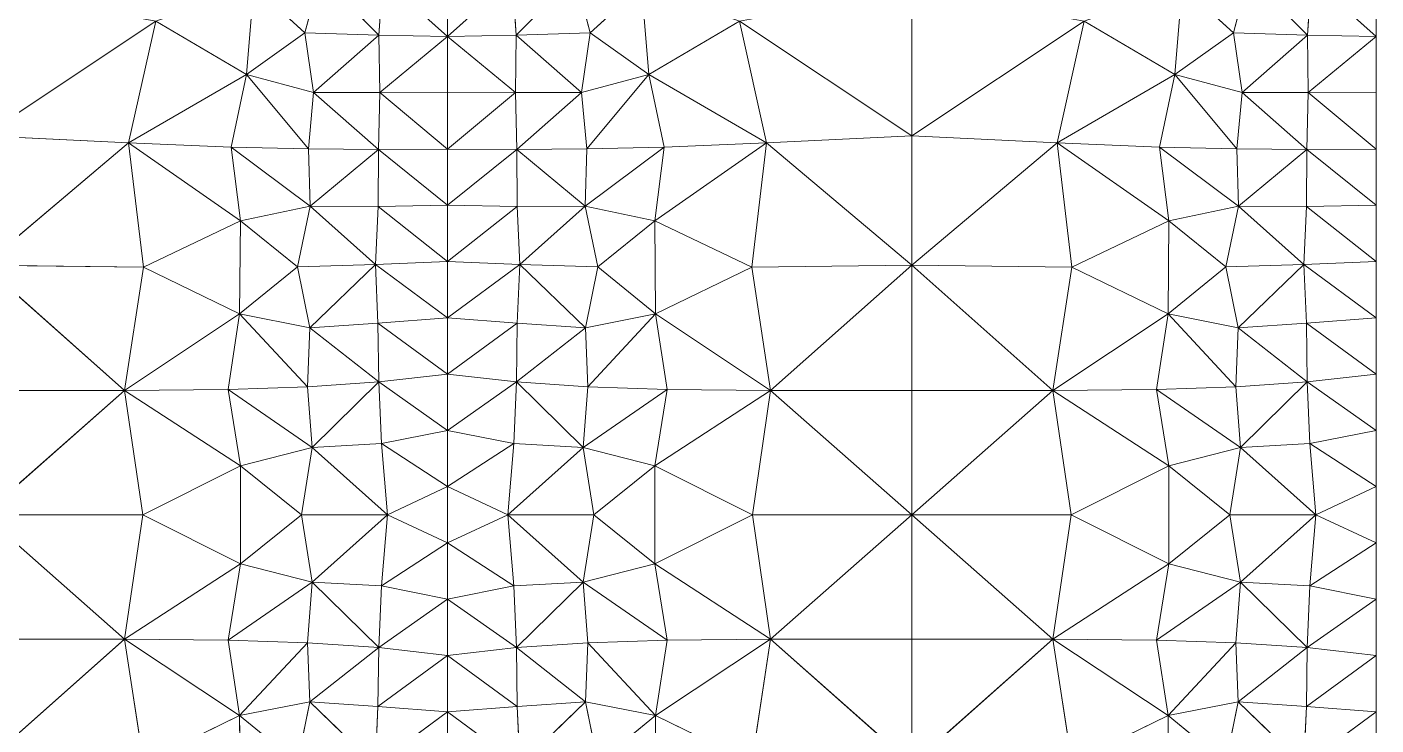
# Model space of a CAD drawing. Header units: metres. Extents: x 0 to 8, y 0 to 4.
# Drawn here: x 1.273 to 2, y 1.387 to 1.763 of the extents above; entities that cross this region are included whole.
import ezdxf

# ---------------------------------------------------------------- set-up
doc = ezdxf.new("R2010")
doc.units = ezdxf.units.M
doc.header["$MEASUREMENT"] = 0
for name, color, linetype, lineweight in [('DL_FE_MESH', 134, 'Continuous', 0), ('DL_FE_MESH_CELLS_2', 132, 'Continuous', 0), ('DL_FE_MESH_CELLS_7', 132, 'Continuous', 0), ('DL_TOPOLOGY', 7, 'Continuous', 0)]:
    doc.layers.add(name, color=color, linetype=linetype, lineweight=lineweight)

msp = doc.modelspace()

# ---------------------------------------------------------------- linework, layer by layer
at = {"layer": 'DL_FE_MESH'}
for p, q in [((1.42316, 1.75955), (1.43126, 1.79046)), ((1.46301, 1.75827), (1.43126, 1.79046)), ((1.46518, 1.78879), (1.46301, 1.75827)), ((1.46518, 1.78879), (1.5, 1.75758)), ((1.53482, 1.78879), (1.5, 1.75758)), ((1.53699, 1.75827), (1.53482, 1.78879)), ((1.53699, 1.75827), (1.56874, 1.79046)), ((1.56874, 1.79046), (1.57684, 1.75955)), ((1.93126, 1.79046), (1.92316, 1.75955)), ((1.93126, 1.79046), (1.96301, 1.75827)), ((1.96518, 1.78879), (1.96301, 1.75827)), ((1.96518, 1.78879), (2, 1.75758)), ((1.39554, 1.78488), (1.39168, 1.73721)), ((1.42316, 1.75955), (1.39554, 1.78488)), ((1.60446, 1.78488), (1.57684, 1.75955)), ((1.60832, 1.73721), (1.60446, 1.78488)), ((1.75, 1.78298), (1.75, 1.70417)), ((1.89168, 1.73721), (1.89554, 1.78488)), ((1.89554, 1.78488), (1.92316, 1.75955)), ((1.34279, 1.76589), (1.25, 1.70417)), ((1.32819, 1.70024), (1.34279, 1.76589)), ((1.34279, 1.76589), (1.39168, 1.73721)), ((1.65721, 1.76589), (1.60832, 1.73721)), ((1.65721, 1.76589), (1.75, 1.70417)), ((1.65721, 1.76589), (1.67181, 1.70024)), ((1.75, 1.70417), (1.84279, 1.76589)), ((1.84279, 1.76589), (1.82819, 1.70024)), ((1.84279, 1.76589), (1.89168, 1.73721)), ((1.39168, 1.73721), (1.42316, 1.75955)), ((1.42784, 1.72746), (1.42316, 1.75955)), ((1.42316, 1.75955), (1.46301, 1.75827)), ((1.46301, 1.75827), (1.42784, 1.72746)), ((1.5, 1.75758), (1.46301, 1.75827)), ((1.46301, 1.75827), (1.46348, 1.72741)), ((1.5, 1.75758), (1.53699, 1.75827)), ((1.53652, 1.72741), (1.53699, 1.75827)), ((1.57684, 1.75955), (1.53699, 1.75827)), ((1.53699, 1.75827), (1.57216, 1.72746)), ((1.57684, 1.75955), (1.57216, 1.72746)), ((1.57684, 1.75955), (1.60832, 1.73721)), ((1.92316, 1.75955), (1.89168, 1.73721)), ((1.96301, 1.75827), (1.92316, 1.75955)), ((1.92316, 1.75955), (1.92784, 1.72746)), ((1.92784, 1.72746), (1.96301, 1.75827)), ((2, 1.75758), (1.96301, 1.75827)), ((1.96301, 1.75827), (1.96348, 1.72741)), ((1.46348, 1.72741), (1.5, 1.75758)), ((1.53652, 1.72741), (1.5, 1.75758)), ((1.96348, 1.72741), (2, 1.75758)), ((1.32819, 1.70024), (1.39168, 1.73721)), ((1.38339, 1.69801), (1.39168, 1.73721)), ((1.42511, 1.69706), (1.39168, 1.73721)), ((1.42784, 1.72746), (1.39168, 1.73721)), ((1.60832, 1.73721), (1.57216, 1.72746)), ((1.57489, 1.69706), (1.60832, 1.73721)), ((1.60832, 1.73721), (1.67181, 1.70024)), ((1.60832, 1.73721), (1.61661, 1.69801)), ((1.89168, 1.73721), (1.82819, 1.70024)), ((1.89168, 1.73721), (1.88339, 1.69801)), ((1.92784, 1.72746), (1.89168, 1.73721)), ((1.89168, 1.73721), (1.92511, 1.69706)), ((1.42511, 1.69706), (1.42784, 1.72746)), ((1.42784, 1.72746), (1.46348, 1.72741)), ((1.46279, 1.69682), (1.42784, 1.72746)), ((1.46348, 1.72741), (1.46279, 1.69682)), ((1.5, 1.72727), (1.46348, 1.72741)), ((1.46348, 1.72741), (1.5, 1.69697)), ((1.5, 1.72727), (1.53652, 1.72741)), ((1.53652, 1.72741), (1.5, 1.69697)), ((1.57216, 1.72746), (1.53652, 1.72741)), ((1.53721, 1.69682), (1.53652, 1.72741)), ((1.53721, 1.69682), (1.57216, 1.72746)), ((1.57216, 1.72746), (1.57489, 1.69706)), ((1.92784, 1.72746), (1.92511, 1.69706)), ((1.96348, 1.72741), (1.92784, 1.72746)), ((1.92784, 1.72746), (1.96279, 1.69682)), ((1.96348, 1.72741), (1.96279, 1.69682)), ((2, 1.72727), (1.96348, 1.72741)), ((1.96348, 1.72741), (2, 1.69697)), ((1.25, 1.70417), (1.32819, 1.70024)), ((1.32819, 1.70024), (1.25, 1.63437)), ((1.33616, 1.63343), (1.32819, 1.70024)), ((1.32819, 1.70024), (1.38339, 1.69801)), ((1.38846, 1.65831), (1.32819, 1.70024)), ((1.61154, 1.65831), (1.67181, 1.70024)), ((1.67181, 1.70024), (1.61661, 1.69801)), ((1.67181, 1.70024), (1.66384, 1.63343)), ((1.75, 1.70417), (1.67181, 1.70024)), ((1.67181, 1.70024), (1.75, 1.63437)), ((1.82819, 1.70024), (1.75, 1.70417)), ((1.75, 1.70417), (1.75, 1.63437)), ((1.75, 1.63437), (1.82819, 1.70024)), ((1.88339, 1.69801), (1.82819, 1.70024)), ((1.82819, 1.70024), (1.88846, 1.65831)), ((1.82819, 1.70024), (1.83616, 1.63343)), ((1.38846, 1.65831), (1.38339, 1.69801)), ((1.38339, 1.69801), (1.42511, 1.69706)), ((1.42597, 1.6663), (1.38339, 1.69801)), ((1.42597, 1.6663), (1.42511, 1.69706)), ((1.42511, 1.69706), (1.46279, 1.69682)), ((1.46279, 1.69682), (1.42597, 1.6663)), ((1.46279, 1.69682), (1.46251, 1.66609)), ((1.5, 1.69697), (1.46279, 1.69682)), ((1.46279, 1.69682), (1.5, 1.66667)), ((1.5, 1.69697), (1.53721, 1.69682)), ((1.53721, 1.69682), (1.5, 1.66667)), ((1.57489, 1.69706), (1.53721, 1.69682)), ((1.53749, 1.66609), (1.53721, 1.69682)), ((1.53721, 1.69682), (1.57403, 1.6663)), ((1.57403, 1.6663), (1.61661, 1.69801)), ((1.57489, 1.69706), (1.57403, 1.6663)), ((1.61661, 1.69801), (1.57489, 1.69706)), ((1.61661, 1.69801), (1.61154, 1.65831)), ((1.92511, 1.69706), (1.88339, 1.69801)), ((1.88339, 1.69801), (1.92597, 1.6663)), ((1.88339, 1.69801), (1.88846, 1.65831)), ((1.96279, 1.69682), (1.92511, 1.69706)), ((1.92511, 1.69706), (1.92597, 1.6663)), ((1.92597, 1.6663), (1.96279, 1.69682)), ((1.96279, 1.69682), (1.96251, 1.66609)), ((2, 1.69697), (1.96279, 1.69682)), ((1.96279, 1.69682), (2, 1.66667)), ((1.38846, 1.65831), (1.42597, 1.6663)), ((1.41912, 1.63358), (1.42597, 1.6663)), ((1.42597, 1.6663), (1.46251, 1.66609)), ((1.46107, 1.63478), (1.42597, 1.6663)), ((1.46251, 1.66609), (1.46107, 1.63478)), ((1.5, 1.66667), (1.46251, 1.66609)), ((1.46251, 1.66609), (1.5, 1.63636)), ((1.5, 1.66667), (1.53749, 1.66609)), ((1.53749, 1.66609), (1.5, 1.63636)), ((1.57403, 1.6663), (1.53749, 1.66609)), ((1.53893, 1.63478), (1.53749, 1.66609)), ((1.53893, 1.63478), (1.57403, 1.6663)), ((1.57403, 1.6663), (1.61154, 1.65831)), ((1.57403, 1.6663), (1.58088, 1.63358)), ((1.92597, 1.6663), (1.88846, 1.65831)), ((1.92597, 1.6663), (1.91912, 1.63358)), ((1.96251, 1.66609), (1.92597, 1.6663)), ((1.92597, 1.6663), (1.96107, 1.63478)), ((1.96251, 1.66609), (1.96107, 1.63478)), ((2, 1.66667), (1.96251, 1.66609)), ((1.96251, 1.66609), (2, 1.63636)), ((1.33616, 1.63343), (1.38846, 1.65831)), ((1.38846, 1.65831), (1.38799, 1.60816)), ((1.41912, 1.63358), (1.38846, 1.65831)), ((1.61154, 1.65831), (1.58088, 1.63358)), ((1.61154, 1.65831), (1.66384, 1.63343)), ((1.61201, 1.60816), (1.61154, 1.65831)), ((1.88846, 1.65831), (1.83616, 1.63343)), ((1.88799, 1.60816), (1.88846, 1.65831)), ((1.88846, 1.65831), (1.91912, 1.63358)), ((1.41912, 1.63358), (1.46107, 1.63478)), ((1.46107, 1.63478), (1.42578, 1.60073)), ((1.5, 1.63636), (1.46107, 1.63478)), ((1.46107, 1.63478), (1.5, 1.60606)), ((1.46107, 1.63478), (1.46248, 1.60324)), ((1.5, 1.63636), (1.53893, 1.63478)), ((1.53893, 1.63478), (1.5, 1.60606)), ((1.53752, 1.60324), (1.53893, 1.63478)), ((1.58088, 1.63358), (1.53893, 1.63478)), ((1.53893, 1.63478), (1.57422, 1.60073)), ((1.96107, 1.63478), (1.91912, 1.63358)), ((1.92578, 1.60073), (1.96107, 1.63478)), ((2, 1.63636), (1.96107, 1.63478)), ((1.96107, 1.63478), (2, 1.60606)), ((1.96107, 1.63478), (1.96248, 1.60324)), ((1.25, 1.63437), (1.33616, 1.63343)), ((1.32603, 1.56691), (1.25, 1.63437)), ((1.32603, 1.56691), (1.33616, 1.63343)), ((1.33616, 1.63343), (1.38799, 1.60816)), ((1.38799, 1.60816), (1.41912, 1.63358)), ((1.42578, 1.60073), (1.41912, 1.63358)), ((1.58088, 1.63358), (1.57422, 1.60073)), ((1.58088, 1.63358), (1.61201, 1.60816)), ((1.66384, 1.63343), (1.61201, 1.60816)), ((1.75, 1.63437), (1.66384, 1.63343)), ((1.66384, 1.63343), (1.67397, 1.56691)), ((1.67397, 1.56691), (1.75, 1.63437)), ((1.83616, 1.63343), (1.75, 1.63437)), ((1.75, 1.63437), (1.82603, 1.56691)), ((1.75, 1.63437), (1.75, 1.56695)), ((1.83616, 1.63343), (1.82603, 1.56691)), ((1.83616, 1.63343), (1.88799, 1.60816)), ((1.91912, 1.63358), (1.88799, 1.60816)), ((1.91912, 1.63358), (1.92578, 1.60073)), ((1.38799, 1.60816), (1.32603, 1.56691)), ((1.38181, 1.56755), (1.38799, 1.60816)), ((1.42446, 1.56897), (1.38799, 1.60816)), ((1.42578, 1.60073), (1.38799, 1.60816)), ((1.5, 1.60606), (1.46248, 1.60324)), ((1.5, 1.60606), (1.53752, 1.60324)), ((1.61201, 1.60816), (1.57422, 1.60073)), ((1.57554, 1.56897), (1.61201, 1.60816)), ((1.61201, 1.60816), (1.67397, 1.56691)), ((1.61201, 1.60816), (1.61819, 1.56755)), ((1.88799, 1.60816), (1.82603, 1.56691)), ((1.88799, 1.60816), (1.88181, 1.56755)), ((1.92578, 1.60073), (1.88799, 1.60816)), ((1.88799, 1.60816), (1.92446, 1.56897)), ((2, 1.60606), (1.96248, 1.60324)), ((1.42446, 1.56897), (1.42578, 1.60073)), ((1.42578, 1.60073), (1.46248, 1.60324)), ((1.46288, 1.57154), (1.42578, 1.60073)), ((1.46248, 1.60324), (1.5, 1.57576)), ((1.46248, 1.60324), (1.46288, 1.57154)), ((1.53752, 1.60324), (1.5, 1.57576)), ((1.53712, 1.57154), (1.53752, 1.60324)), ((1.53712, 1.57154), (1.57422, 1.60073)), ((1.57422, 1.60073), (1.53752, 1.60324)), ((1.57422, 1.60073), (1.57554, 1.56897)), ((1.92578, 1.60073), (1.92446, 1.56897)), ((1.96248, 1.60324), (1.92578, 1.60073)), ((1.92578, 1.60073), (1.96288, 1.57154)), ((1.96248, 1.60324), (2, 1.57576)), ((1.96248, 1.60324), (1.96288, 1.57154)), ((1.42446, 1.56897), (1.46288, 1.57154)), ((1.46288, 1.57154), (1.42702, 1.53623)), ((1.5, 1.57576), (1.46288, 1.57154)), ((1.46288, 1.57154), (1.5, 1.54545)), ((1.46288, 1.57154), (1.46442, 1.5383)), ((1.5, 1.57576), (1.53712, 1.57154)), ((1.53712, 1.57154), (1.5, 1.54545)), ((1.53558, 1.5383), (1.53712, 1.57154)), ((1.57554, 1.56897), (1.53712, 1.57154)), ((1.53712, 1.57154), (1.57298, 1.53623)), ((1.96288, 1.57154), (1.92446, 1.56897)), ((1.92702, 1.53623), (1.96288, 1.57154)), ((2, 1.57576), (1.96288, 1.57154)), ((1.96288, 1.57154), (2, 1.54545)), ((1.96288, 1.57154), (1.96442, 1.5383)), ((1.25, 1.56695), (1.32603, 1.56691)), ((1.32603, 1.56691), (1.25, 1.5)), ((1.32603, 1.56691), (1.38181, 1.56755)), ((1.33585, 1.5), (1.32603, 1.56691)), ((1.38847, 1.52641), (1.32603, 1.56691)), ((1.38181, 1.56755), (1.42446, 1.56897)), ((1.38847, 1.52641), (1.38181, 1.56755)), ((1.42702, 1.53623), (1.38181, 1.56755)), ((1.42702, 1.53623), (1.42446, 1.56897)), ((1.57554, 1.56897), (1.57298, 1.53623)), ((1.57298, 1.53623), (1.61819, 1.56755)), ((1.61819, 1.56755), (1.57554, 1.56897)), ((1.61819, 1.56755), (1.61153, 1.52641)), ((1.61153, 1.52641), (1.67397, 1.56691)), ((1.67397, 1.56691), (1.61819, 1.56755)), ((1.67397, 1.56691), (1.66415, 1.5)), ((1.75, 1.56695), (1.67397, 1.56691)), ((1.67397, 1.56691), (1.75, 1.5)), ((1.82603, 1.56691), (1.75, 1.56695)), ((1.75, 1.56695), (1.75, 1.5)), ((1.75, 1.5), (1.82603, 1.56691)), ((1.88181, 1.56755), (1.82603, 1.56691)), ((1.82603, 1.56691), (1.88847, 1.52641)), ((1.82603, 1.56691), (1.83585, 1.5)), ((1.92446, 1.56897), (1.88181, 1.56755)), ((1.88181, 1.56755), (1.92702, 1.53623)), ((1.88181, 1.56755), (1.88847, 1.52641)), ((1.92446, 1.56897), (1.92702, 1.53623)), ((1.5, 1.54545), (1.46442, 1.5383)), ((1.5, 1.54545), (1.53558, 1.5383)), ((2, 1.54545), (1.96442, 1.5383)), ((1.38847, 1.52641), (1.42702, 1.53623)), ((1.42131, 1.5), (1.42702, 1.53623)), ((1.42702, 1.53623), (1.46442, 1.5383)), ((1.46758, 1.5), (1.42702, 1.53623)), ((1.46442, 1.5383), (1.5, 1.51515)), ((1.46442, 1.5383), (1.46758, 1.5)), ((1.5, 1.51515), (1.53558, 1.5383)), ((1.53242, 1.5), (1.53558, 1.5383)), ((1.53242, 1.5), (1.57298, 1.53623)), ((1.57298, 1.53623), (1.53558, 1.5383)), ((1.61153, 1.52641), (1.57298, 1.53623)), ((1.57298, 1.53623), (1.57869, 1.5)), ((1.92702, 1.53623), (1.88847, 1.52641)), ((1.92702, 1.53623), (1.92131, 1.5)), ((1.96442, 1.5383), (1.92702, 1.53623)), ((1.92702, 1.53623), (1.96758, 1.5)), ((1.96442, 1.5383), (2, 1.51515)), ((1.96442, 1.5383), (1.96758, 1.5)), ((1.33585, 1.5), (1.38847, 1.52641)), ((1.38847, 1.52641), (1.38847, 1.47359)), ((1.42131, 1.5), (1.38847, 1.52641)), ((1.61153, 1.52641), (1.57869, 1.5)), ((1.61153, 1.52641), (1.66415, 1.5)), ((1.61153, 1.47359), (1.61153, 1.52641)), ((1.88847, 1.52641), (1.83585, 1.5)), ((1.88847, 1.52641), (1.92131, 1.5)), ((1.88847, 1.47359), (1.88847, 1.52641)), ((1.5, 1.51515), (1.46758, 1.5)), ((1.5, 1.51515), (1.53242, 1.5)), ((2, 1.51515), (1.96758, 1.5)), ((1.25, 1.5), (1.33585, 1.5)), ((1.32603, 1.43309), (1.25, 1.5)), ((1.32603, 1.43309), (1.33585, 1.5)), ((1.38847, 1.47359), (1.33585, 1.5)), ((1.38847, 1.47359), (1.42131, 1.5)), ((1.42702, 1.46377), (1.42131, 1.5)), ((1.42131, 1.5), (1.46758, 1.5)), ((1.46758, 1.5), (1.42702, 1.46377)), ((1.46758, 1.5), (1.46442, 1.4617)), ((1.5, 1.48485), (1.46758, 1.5)), ((1.5, 1.48485), (1.53242, 1.5)), ((1.53558, 1.4617), (1.53242, 1.5)), ((1.57869, 1.5), (1.53242, 1.5)), ((1.53242, 1.5), (1.57298, 1.46377)), ((1.57869, 1.5), (1.57298, 1.46377)), ((1.57869, 1.5), (1.61153, 1.47359)), ((1.66415, 1.5), (1.61153, 1.47359)), ((1.75, 1.5), (1.66415, 1.5)), ((1.66415, 1.5), (1.67397, 1.43309)), ((1.67397, 1.43309), (1.75, 1.5)), ((1.83585, 1.5), (1.75, 1.5)), ((1.75, 1.5), (1.82603, 1.43309)), ((1.75, 1.5), (1.75, 1.43305)), ((1.83585, 1.5), (1.82603, 1.43309)), ((1.83585, 1.5), (1.88847, 1.47359)), ((1.92131, 1.5), (1.88847, 1.47359)), ((1.96758, 1.5), (1.92131, 1.5)), ((1.92131, 1.5), (1.92702, 1.46377)), ((1.92702, 1.46377), (1.96758, 1.5)), ((1.96758, 1.5), (1.96442, 1.4617)), ((2, 1.48485), (1.96758, 1.5)), ((1.5, 1.48485), (1.46442, 1.4617)), ((1.53558, 1.4617), (1.5, 1.48485)), ((2, 1.48485), (1.96442, 1.4617)), ((1.38847, 1.47359), (1.32603, 1.43309)), ((1.38181, 1.43245), (1.38847, 1.47359)), ((1.38847, 1.47359), (1.42702, 1.46377)), ((1.61153, 1.47359), (1.57298, 1.46377)), ((1.61153, 1.47359), (1.67397, 1.43309)), ((1.61153, 1.47359), (1.61819, 1.43245)), ((1.88847, 1.47359), (1.82603, 1.43309)), ((1.88847, 1.47359), (1.88181, 1.43245)), ((1.92702, 1.46377), (1.88847, 1.47359)), ((1.42702, 1.46377), (1.38181, 1.43245)), ((1.42446, 1.43103), (1.42702, 1.46377)), ((1.42702, 1.46377), (1.46442, 1.4617)), ((1.46288, 1.42846), (1.42702, 1.46377)), ((1.46442, 1.4617), (1.46288, 1.42846)), ((1.5, 1.45455), (1.46442, 1.4617)), ((1.5, 1.45455), (1.53558, 1.4617)), ((1.57298, 1.46377), (1.53558, 1.4617)), ((1.53712, 1.42846), (1.53558, 1.4617)), ((1.53712, 1.42846), (1.57298, 1.46377)), ((1.57298, 1.46377), (1.61819, 1.43245)), ((1.57298, 1.46377), (1.57554, 1.43103)), ((1.88181, 1.43245), (1.92702, 1.46377)), ((1.92702, 1.46377), (1.92446, 1.43103)), ((1.96442, 1.4617), (1.92702, 1.46377)), ((1.92702, 1.46377), (1.96288, 1.42846)), ((1.96442, 1.4617), (1.96288, 1.42846)), ((2, 1.45455), (1.96442, 1.4617)), ((1.46288, 1.42846), (1.5, 1.45455)), ((1.53712, 1.42846), (1.5, 1.45455)), ((1.96288, 1.42846), (2, 1.45455)), ((1.25, 1.43305), (1.32603, 1.43309)), ((1.32603, 1.43309), (1.25, 1.36563)), ((1.33616, 1.36657), (1.32603, 1.43309)), ((1.32603, 1.43309), (1.38181, 1.43245)), ((1.38799, 1.39184), (1.32603, 1.43309)), ((1.38799, 1.39184), (1.38181, 1.43245)), ((1.38181, 1.43245), (1.42446, 1.43103)), ((1.61819, 1.43245), (1.57554, 1.43103)), ((1.61201, 1.39184), (1.67397, 1.43309)), ((1.61819, 1.43245), (1.61201, 1.39184)), ((1.67397, 1.43309), (1.61819, 1.43245)), ((1.67397, 1.43309), (1.66384, 1.36657)), ((1.75, 1.43305), (1.67397, 1.43309)), ((1.67397, 1.43309), (1.75, 1.36563)), ((1.75, 1.36563), (1.82603, 1.43309)), ((1.82603, 1.43309), (1.75, 1.43305)), ((1.75, 1.43305), (1.75, 1.36563)), ((1.82603, 1.43309), (1.88799, 1.39184)), ((1.88181, 1.43245), (1.82603, 1.43309)), ((1.82603, 1.43309), (1.83616, 1.36657)), ((1.92446, 1.43103), (1.88181, 1.43245)), ((1.88181, 1.43245), (1.88799, 1.39184)), ((1.42446, 1.43103), (1.38799, 1.39184)), ((1.42578, 1.39927), (1.42446, 1.43103)), ((1.42446, 1.43103), (1.46288, 1.42846)), ((1.46288, 1.42846), (1.42578, 1.39927)), ((1.46288, 1.42846), (1.46248, 1.39676)), ((1.46248, 1.39676), (1.5, 1.42424)), ((1.5, 1.42424), (1.46288, 1.42846)), ((1.5, 1.42424), (1.53712, 1.42846)), ((1.53752, 1.39676), (1.5, 1.42424)), ((1.57554, 1.43103), (1.53712, 1.42846)), ((1.53752, 1.39676), (1.53712, 1.42846)), ((1.53712, 1.42846), (1.57422, 1.39927)), ((1.57554, 1.43103), (1.57422, 1.39927)), ((1.57554, 1.43103), (1.61201, 1.39184)), ((1.88799, 1.39184), (1.92446, 1.43103)), ((1.96288, 1.42846), (1.92446, 1.43103)), ((1.92446, 1.43103), (1.92578, 1.39927)), ((1.92578, 1.39927), (1.96288, 1.42846)), ((1.96288, 1.42846), (1.96248, 1.39676)), ((1.96248, 1.39676), (2, 1.42424)), ((2, 1.42424), (1.96288, 1.42846)), ((1.38799, 1.39184), (1.42578, 1.39927)), ((1.41912, 1.36642), (1.42578, 1.39927)), ((1.42578, 1.39927), (1.46248, 1.39676)), ((1.46107, 1.36522), (1.42578, 1.39927)), ((1.46248, 1.39676), (1.46107, 1.36522)), ((1.5, 1.39394), (1.46248, 1.39676)), ((1.5, 1.39394), (1.53752, 1.39676)), ((1.57422, 1.39927), (1.53752, 1.39676)), ((1.53893, 1.36522), (1.53752, 1.39676)), ((1.53893, 1.36522), (1.57422, 1.39927)), ((1.57422, 1.39927), (1.61201, 1.39184)), ((1.57422, 1.39927), (1.58088, 1.36642)), ((1.92578, 1.39927), (1.88799, 1.39184)), ((1.92578, 1.39927), (1.91912, 1.36642)), ((1.96248, 1.39676), (1.92578, 1.39927)), ((1.92578, 1.39927), (1.96107, 1.36522)), ((1.96248, 1.39676), (1.96107, 1.36522)), ((2, 1.39394), (1.96248, 1.39676)), ((1.33616, 1.36657), (1.38799, 1.39184)), ((1.38799, 1.39184), (1.38846, 1.34169)), ((1.41912, 1.36642), (1.38799, 1.39184)), ((1.46107, 1.36522), (1.5, 1.39394)), ((1.53893, 1.36522), (1.5, 1.39394)), ((1.61201, 1.39184), (1.58088, 1.36642)), ((1.61154, 1.34169), (1.61201, 1.39184)), ((1.66384, 1.36657), (1.61201, 1.39184)), ((1.88799, 1.39184), (1.83616, 1.36657)), ((1.88799, 1.39184), (1.91912, 1.36642)), ((1.88846, 1.34169), (1.88799, 1.39184)), ((1.96107, 1.36522), (2, 1.39394))]:
    msp.add_line(p, q, dxfattribs=at)
at = {"layer": 'DL_FE_MESH_CELLS_2'}
for points in [[(1.53482, 1.78879), (1.5, 1.75758), (1.53699, 1.75827)], [(1.53699, 1.75827), (1.56874, 1.79046), (1.53482, 1.78879)], [(1.57684, 1.75955), (1.56874, 1.79046), (1.53699, 1.75827)], [(1.60446, 1.78488), (1.56874, 1.79046), (1.57684, 1.75955)], [(1.92316, 1.75955), (1.93126, 1.79046), (1.89554, 1.78488)], [(1.96301, 1.75827), (1.93126, 1.79046), (1.92316, 1.75955)], [(1.96301, 1.75827), (1.96518, 1.78879), (1.93126, 1.79046)], [(2, 1.75758), (1.96518, 1.78879), (1.96301, 1.75827)], [(1.60832, 1.73721), (1.60446, 1.78488), (1.57684, 1.75955)], [(1.65721, 1.76589), (1.60446, 1.78488), (1.60832, 1.73721)], [(1.75, 1.70417), (1.75, 1.78298), (1.65721, 1.76589)], [(1.75, 1.70417), (1.84279, 1.76589), (1.75, 1.78298)], [(1.89168, 1.73721), (1.89554, 1.78488), (1.84279, 1.76589)], [(1.92316, 1.75955), (1.89554, 1.78488), (1.89168, 1.73721)], [(1.60832, 1.73721), (1.67181, 1.70024), (1.65721, 1.76589)], [(1.75, 1.70417), (1.65721, 1.76589), (1.67181, 1.70024)], [(1.82819, 1.70024), (1.84279, 1.76589), (1.75, 1.70417)], [(1.82819, 1.70024), (1.89168, 1.73721), (1.84279, 1.76589)], [(1.5, 1.75758), (1.53652, 1.72741), (1.53699, 1.75827)], [(1.57216, 1.72746), (1.53699, 1.75827), (1.53652, 1.72741)], [(1.57216, 1.72746), (1.57684, 1.75955), (1.53699, 1.75827)], [(1.60832, 1.73721), (1.57684, 1.75955), (1.57216, 1.72746)], [(1.92784, 1.72746), (1.92316, 1.75955), (1.89168, 1.73721)], [(1.92784, 1.72746), (1.96301, 1.75827), (1.92316, 1.75955)], [(1.96348, 1.72741), (1.96301, 1.75827), (1.92784, 1.72746)], [(1.96348, 1.72741), (2, 1.75758), (1.96301, 1.75827)], [(1.57489, 1.69706), (1.60832, 1.73721), (1.57216, 1.72746)], [(1.61661, 1.69801), (1.60832, 1.73721), (1.57489, 1.69706)], [(1.61661, 1.69801), (1.67181, 1.70024), (1.60832, 1.73721)], [(1.82819, 1.70024), (1.88339, 1.69801), (1.89168, 1.73721)], [(1.92511, 1.69706), (1.89168, 1.73721), (1.88339, 1.69801)], [(1.92511, 1.69706), (1.92784, 1.72746), (1.89168, 1.73721)], [(1.53652, 1.72741), (1.5, 1.69697), (1.53721, 1.69682)], [(1.53721, 1.69682), (1.57216, 1.72746), (1.53652, 1.72741)], [(1.57489, 1.69706), (1.57216, 1.72746), (1.53721, 1.69682)], [(1.96279, 1.69682), (1.92784, 1.72746), (1.92511, 1.69706)], [(1.96279, 1.69682), (1.96348, 1.72741), (1.92784, 1.72746)], [(2, 1.69697), (1.96348, 1.72741), (1.96279, 1.69682)], [(1.61154, 1.65831), (1.67181, 1.70024), (1.61661, 1.69801)], [(1.66384, 1.63343), (1.67181, 1.70024), (1.61154, 1.65831)], [(1.75, 1.63437), (1.67181, 1.70024), (1.66384, 1.63343)], [(1.75, 1.63437), (1.75, 1.70417), (1.67181, 1.70024)], [(1.75, 1.63437), (1.82819, 1.70024), (1.75, 1.70417)], [(1.83616, 1.63343), (1.82819, 1.70024), (1.75, 1.63437)], [(1.88846, 1.65831), (1.88339, 1.69801), (1.82819, 1.70024)], [(1.88846, 1.65831), (1.82819, 1.70024), (1.83616, 1.63343)], [(1.53721, 1.69682), (1.5, 1.66667), (1.53749, 1.66609)], [(1.57403, 1.6663), (1.57489, 1.69706), (1.53721, 1.69682)], [(1.57403, 1.6663), (1.53721, 1.69682), (1.53749, 1.66609)], [(1.57403, 1.6663), (1.61661, 1.69801), (1.57489, 1.69706)], [(1.61154, 1.65831), (1.61661, 1.69801), (1.57403, 1.6663)], [(1.92597, 1.6663), (1.92511, 1.69706), (1.88339, 1.69801)], [(1.92597, 1.6663), (1.88339, 1.69801), (1.88846, 1.65831)], [(1.92597, 1.6663), (1.96279, 1.69682), (1.92511, 1.69706)], [(1.96251, 1.66609), (1.96279, 1.69682), (1.92597, 1.6663)], [(2, 1.66667), (1.96279, 1.69682), (1.96251, 1.66609)], [(1.53749, 1.66609), (1.5, 1.63636), (1.53893, 1.63478)], [(1.53893, 1.63478), (1.57403, 1.6663), (1.53749, 1.66609)], [(1.58088, 1.63358), (1.57403, 1.6663), (1.53893, 1.63478)], [(1.61154, 1.65831), (1.57403, 1.6663), (1.58088, 1.63358)], [(1.91912, 1.63358), (1.92597, 1.6663), (1.88846, 1.65831)], [(1.96107, 1.63478), (1.92597, 1.6663), (1.91912, 1.63358)], [(1.96107, 1.63478), (1.96251, 1.66609), (1.92597, 1.6663)], [(2, 1.63636), (1.96251, 1.66609), (1.96107, 1.63478)], [(1.61201, 1.60816), (1.61154, 1.65831), (1.58088, 1.63358)], [(1.66384, 1.63343), (1.61154, 1.65831), (1.61201, 1.60816)], [(1.88799, 1.60816), (1.88846, 1.65831), (1.83616, 1.63343)], [(1.91912, 1.63358), (1.88846, 1.65831), (1.88799, 1.60816)], [(1.53893, 1.63478), (1.5, 1.60606), (1.53752, 1.60324)], [(1.57422, 1.60073), (1.53893, 1.63478), (1.53752, 1.60324)], [(1.57422, 1.60073), (1.58088, 1.63358), (1.53893, 1.63478)], [(1.92578, 1.60073), (1.96107, 1.63478), (1.91912, 1.63358)], [(1.96248, 1.60324), (1.96107, 1.63478), (1.92578, 1.60073)], [(2, 1.60606), (1.96107, 1.63478), (1.96248, 1.60324)], [(1.61201, 1.60816), (1.58088, 1.63358), (1.57422, 1.60073)], [(1.61201, 1.60816), (1.67397, 1.56691), (1.66384, 1.63343)], [(1.67397, 1.56691), (1.75, 1.63437), (1.66384, 1.63343)], [(1.75, 1.56695), (1.75, 1.63437), (1.67397, 1.56691)], [(1.82603, 1.56691), (1.83616, 1.63343), (1.75, 1.63437)], [(1.82603, 1.56691), (1.75, 1.63437), (1.75, 1.56695)], [(1.82603, 1.56691), (1.88799, 1.60816), (1.83616, 1.63343)], [(1.92578, 1.60073), (1.91912, 1.63358), (1.88799, 1.60816)], [(1.57554, 1.56897), (1.61201, 1.60816), (1.57422, 1.60073)], [(1.61819, 1.56755), (1.61201, 1.60816), (1.57554, 1.56897)], [(1.61819, 1.56755), (1.67397, 1.56691), (1.61201, 1.60816)], [(1.82603, 1.56691), (1.88181, 1.56755), (1.88799, 1.60816)], [(1.92446, 1.56897), (1.88799, 1.60816), (1.88181, 1.56755)], [(1.92446, 1.56897), (1.92578, 1.60073), (1.88799, 1.60816)], [(1.53752, 1.60324), (1.5, 1.57576), (1.53712, 1.57154)], [(1.53712, 1.57154), (1.57422, 1.60073), (1.53752, 1.60324)], [(1.57554, 1.56897), (1.57422, 1.60073), (1.53712, 1.57154)], [(1.96288, 1.57154), (1.92578, 1.60073), (1.92446, 1.56897)], [(1.96288, 1.57154), (1.96248, 1.60324), (1.92578, 1.60073)], [(2, 1.57576), (1.96248, 1.60324), (1.96288, 1.57154)], [(1.53712, 1.57154), (1.5, 1.54545), (1.53558, 1.5383)], [(1.57298, 1.53623), (1.53712, 1.57154), (1.53558, 1.5383)], [(1.57298, 1.53623), (1.57554, 1.56897), (1.53712, 1.57154)], [(1.92702, 1.53623), (1.96288, 1.57154), (1.92446, 1.56897)], [(1.96442, 1.5383), (1.96288, 1.57154), (1.92702, 1.53623)], [(2, 1.54545), (1.96288, 1.57154), (1.96442, 1.5383)], [(1.57298, 1.53623), (1.61819, 1.56755), (1.57554, 1.56897)], [(1.61153, 1.52641), (1.61819, 1.56755), (1.57298, 1.53623)], [(1.61153, 1.52641), (1.67397, 1.56691), (1.61819, 1.56755)], [(1.66415, 1.5), (1.67397, 1.56691), (1.61153, 1.52641)], [(1.75, 1.5), (1.67397, 1.56691), (1.66415, 1.5)], [(1.75, 1.5), (1.75, 1.56695), (1.67397, 1.56691)], [(1.75, 1.5), (1.82603, 1.56691), (1.75, 1.56695)], [(1.83585, 1.5), (1.82603, 1.56691), (1.75, 1.5)], [(1.88847, 1.52641), (1.88181, 1.56755), (1.82603, 1.56691)], [(1.88847, 1.52641), (1.82603, 1.56691), (1.83585, 1.5)], [(1.92702, 1.53623), (1.92446, 1.56897), (1.88181, 1.56755)], [(1.92702, 1.53623), (1.88181, 1.56755), (1.88847, 1.52641)], [(1.53558, 1.5383), (1.5, 1.51515), (1.53242, 1.5)], [(1.53242, 1.5), (1.57298, 1.53623), (1.53558, 1.5383)], [(1.57869, 1.5), (1.57298, 1.53623), (1.53242, 1.5)], [(1.61153, 1.52641), (1.57298, 1.53623), (1.57869, 1.5)], [(1.92131, 1.5), (1.92702, 1.53623), (1.88847, 1.52641)], [(1.96758, 1.5), (1.92702, 1.53623), (1.92131, 1.5)], [(1.96758, 1.5), (1.96442, 1.5383), (1.92702, 1.53623)], [(1.96758, 1.5), (2, 1.51515), (1.96442, 1.5383)], [(1.61153, 1.47359), (1.61153, 1.52641), (1.57869, 1.5)], [(1.66415, 1.5), (1.61153, 1.52641), (1.61153, 1.47359)], [(1.88847, 1.47359), (1.88847, 1.52641), (1.83585, 1.5)], [(1.92131, 1.5), (1.88847, 1.52641), (1.88847, 1.47359)], [(1.53242, 1.5), (1.5, 1.48485), (1.53558, 1.4617)], [(1.57298, 1.46377), (1.57869, 1.5), (1.53242, 1.5)], [(1.57298, 1.46377), (1.53242, 1.5), (1.53558, 1.4617)], [(1.61153, 1.47359), (1.57869, 1.5), (1.57298, 1.46377)], [(1.61153, 1.47359), (1.67397, 1.43309), (1.66415, 1.5)], [(1.67397, 1.43309), (1.75, 1.5), (1.66415, 1.5)], [(1.75, 1.43305), (1.75, 1.5), (1.67397, 1.43309)], [(1.82603, 1.43309), (1.83585, 1.5), (1.75, 1.5)], [(1.82603, 1.43309), (1.75, 1.5), (1.75, 1.43305)], [(1.82603, 1.43309), (1.88847, 1.47359), (1.83585, 1.5)], [(1.92702, 1.46377), (1.92131, 1.5), (1.88847, 1.47359)], [(1.92702, 1.46377), (1.96758, 1.5), (1.92131, 1.5)], [(1.96442, 1.4617), (1.96758, 1.5), (1.92702, 1.46377)], [(1.96442, 1.4617), (2, 1.48485), (1.96758, 1.5)], [(1.61819, 1.43245), (1.61153, 1.47359), (1.57298, 1.46377)], [(1.61819, 1.43245), (1.67397, 1.43309), (1.61153, 1.47359)], [(1.82603, 1.43309), (1.88181, 1.43245), (1.88847, 1.47359)], [(1.88181, 1.43245), (1.92702, 1.46377), (1.88847, 1.47359)], [(1.5, 1.45455), (1.53712, 1.42846), (1.53558, 1.4617)], [(1.53712, 1.42846), (1.57298, 1.46377), (1.53558, 1.4617)], [(1.57554, 1.43103), (1.57298, 1.46377), (1.53712, 1.42846)], [(1.61819, 1.43245), (1.57298, 1.46377), (1.57554, 1.43103)], [(1.92446, 1.43103), (1.92702, 1.46377), (1.88181, 1.43245)], [(1.96288, 1.42846), (1.92702, 1.46377), (1.92446, 1.43103)], [(1.96288, 1.42846), (1.96442, 1.4617), (1.92702, 1.46377)], [(1.96288, 1.42846), (2, 1.45455), (1.96442, 1.4617)], [(1.61201, 1.39184), (1.61819, 1.43245), (1.57554, 1.43103)], [(1.61201, 1.39184), (1.67397, 1.43309), (1.61819, 1.43245)], [(1.66384, 1.36657), (1.67397, 1.43309), (1.61201, 1.39184)], [(1.75, 1.36563), (1.67397, 1.43309), (1.66384, 1.36657)], [(1.75, 1.36563), (1.75, 1.43305), (1.67397, 1.43309)], [(1.75, 1.36563), (1.82603, 1.43309), (1.75, 1.43305)], [(1.83616, 1.36657), (1.82603, 1.43309), (1.75, 1.36563)], [(1.82603, 1.43309), (1.88799, 1.39184), (1.88181, 1.43245)], [(1.83616, 1.36657), (1.88799, 1.39184), (1.82603, 1.43309)], [(1.88799, 1.39184), (1.92446, 1.43103), (1.88181, 1.43245)], [(1.5, 1.42424), (1.53752, 1.39676), (1.53712, 1.42846)], [(1.57422, 1.39927), (1.57554, 1.43103), (1.53712, 1.42846)], [(1.57422, 1.39927), (1.53712, 1.42846), (1.53752, 1.39676)], [(1.61201, 1.39184), (1.57554, 1.43103), (1.57422, 1.39927)], [(1.92578, 1.39927), (1.92446, 1.43103), (1.88799, 1.39184)], [(1.92578, 1.39927), (1.96288, 1.42846), (1.92446, 1.43103)], [(1.96248, 1.39676), (1.96288, 1.42846), (1.92578, 1.39927)], [(1.96248, 1.39676), (2, 1.42424), (1.96288, 1.42846)], [(1.5, 1.39394), (1.53893, 1.36522), (1.53752, 1.39676)], [(1.53893, 1.36522), (1.57422, 1.39927), (1.53752, 1.39676)], [(1.58088, 1.36642), (1.57422, 1.39927), (1.53893, 1.36522)], [(1.61201, 1.39184), (1.57422, 1.39927), (1.58088, 1.36642)], [(1.91912, 1.36642), (1.92578, 1.39927), (1.88799, 1.39184)], [(1.96107, 1.36522), (1.92578, 1.39927), (1.91912, 1.36642)], [(1.96107, 1.36522), (1.96248, 1.39676), (1.92578, 1.39927)], [(1.96107, 1.36522), (2, 1.39394), (1.96248, 1.39676)], [(1.61154, 1.34169), (1.61201, 1.39184), (1.58088, 1.36642)], [(1.66384, 1.36657), (1.61201, 1.39184), (1.61154, 1.34169)], [(1.88846, 1.34169), (1.88799, 1.39184), (1.83616, 1.36657)], [(1.91912, 1.36642), (1.88799, 1.39184), (1.88846, 1.34169)]]:
    msp.add_3dface(points, dxfattribs=at)
for points, invisible_edges in [([(1.5, 1.78788), (1.5, 1.75758), (1.53482, 1.78879)], 1), ([(2, 1.75758), (2, 1.78788), (1.96518, 1.78879)], 1), ([(1.5, 1.75758), (1.5, 1.72727), (1.53652, 1.72741)], 1), ([(2, 1.72727), (2, 1.75758), (1.96348, 1.72741)], 1), ([(1.5, 1.72727), (1.5, 1.69697), (1.53652, 1.72741)], 1), ([(2, 1.69697), (2, 1.72727), (1.96348, 1.72741)], 1), ([(1.5, 1.69697), (1.5, 1.66667), (1.53721, 1.69682)], 1), ([(2, 1.66667), (2, 1.69697), (1.96279, 1.69682)], 1), ([(1.5, 1.66667), (1.5, 1.63636), (1.53749, 1.66609)], 1), ([(2, 1.63636), (2, 1.66667), (1.96251, 1.66609)], 1), ([(1.5, 1.63636), (1.5, 1.60606), (1.53893, 1.63478)], 1), ([(2, 1.60606), (2, 1.63636), (1.96107, 1.63478)], 1), ([(1.5, 1.60606), (1.5, 1.57576), (1.53752, 1.60324)], 1), ([(2, 1.57576), (2, 1.60606), (1.96248, 1.60324)], 1), ([(1.5, 1.57576), (1.5, 1.54545), (1.53712, 1.57154)], 1), ([(2, 1.54545), (2, 1.57576), (1.96288, 1.57154)], 1), ([(1.53558, 1.5383), (1.5, 1.54545), (1.5, 1.51515)], 2), ([(1.96442, 1.5383), (2, 1.51515), (2, 1.54545)], 2), ([(1.5, 1.51515), (1.5, 1.48485), (1.53242, 1.5)], 1), ([(2, 1.48485), (2, 1.51515), (1.96758, 1.5)], 1), ([(1.53558, 1.4617), (1.5, 1.48485), (1.5, 1.45455)], 2), ([(1.96442, 1.4617), (2, 1.45455), (2, 1.48485)], 2), ([(1.5, 1.45455), (1.5, 1.42424), (1.53712, 1.42846)], 1), ([(2, 1.42424), (2, 1.45455), (1.96288, 1.42846)], 1), ([(1.5, 1.42424), (1.5, 1.39394), (1.53752, 1.39676)], 1), ([(2, 1.39394), (2, 1.42424), (1.96248, 1.39676)], 1), ([(1.5, 1.39394), (1.5, 1.36364), (1.53893, 1.36522)], 1), ([(2, 1.36364), (2, 1.39394), (1.96107, 1.36522)], 1)]:
    msp.add_3dface(points, dxfattribs=dict(at, invisible_edges=invisible_edges))
at = {"layer": 'DL_FE_MESH_CELLS_7'}
for points in [[(1.39554, 1.78488), (1.42316, 1.75955), (1.43126, 1.79046)], [(1.43126, 1.79046), (1.42316, 1.75955), (1.46301, 1.75827)], [(1.43126, 1.79046), (1.46301, 1.75827), (1.46518, 1.78879)], [(1.5, 1.75758), (1.46518, 1.78879), (1.46301, 1.75827)], [(1.25, 1.78298), (1.25, 1.70417), (1.34279, 1.76589)], [(1.34279, 1.76589), (1.39168, 1.73721), (1.39554, 1.78488)], [(1.39554, 1.78488), (1.39168, 1.73721), (1.42316, 1.75955)], [(1.34279, 1.76589), (1.25, 1.70417), (1.32819, 1.70024)], [(1.39168, 1.73721), (1.34279, 1.76589), (1.32819, 1.70024)], [(1.39168, 1.73721), (1.42784, 1.72746), (1.42316, 1.75955)], [(1.42316, 1.75955), (1.42784, 1.72746), (1.46301, 1.75827)], [(1.46301, 1.75827), (1.42784, 1.72746), (1.46348, 1.72741)], [(1.46348, 1.72741), (1.5, 1.75758), (1.46301, 1.75827)], [(1.39168, 1.73721), (1.32819, 1.70024), (1.38339, 1.69801)], [(1.39168, 1.73721), (1.38339, 1.69801), (1.42511, 1.69706)], [(1.39168, 1.73721), (1.42511, 1.69706), (1.42784, 1.72746)], [(1.42784, 1.72746), (1.42511, 1.69706), (1.46279, 1.69682)], [(1.42784, 1.72746), (1.46279, 1.69682), (1.46348, 1.72741)], [(1.5, 1.69697), (1.46348, 1.72741), (1.46279, 1.69682)], [(1.25, 1.70417), (1.25, 1.63437), (1.32819, 1.70024)], [(1.32819, 1.70024), (1.25, 1.63437), (1.33616, 1.63343)], [(1.38846, 1.65831), (1.32819, 1.70024), (1.33616, 1.63343)], [(1.38339, 1.69801), (1.32819, 1.70024), (1.38846, 1.65831)], [(1.38339, 1.69801), (1.38846, 1.65831), (1.42597, 1.6663)], [(1.38339, 1.69801), (1.42597, 1.6663), (1.42511, 1.69706)], [(1.42511, 1.69706), (1.42597, 1.6663), (1.46279, 1.69682)], [(1.46279, 1.69682), (1.42597, 1.6663), (1.46251, 1.66609)], [(1.5, 1.66667), (1.46279, 1.69682), (1.46251, 1.66609)], [(1.38846, 1.65831), (1.41912, 1.63358), (1.42597, 1.6663)], [(1.42597, 1.6663), (1.41912, 1.63358), (1.46107, 1.63478)], [(1.42597, 1.6663), (1.46107, 1.63478), (1.46251, 1.66609)], [(1.5, 1.63636), (1.46251, 1.66609), (1.46107, 1.63478)], [(1.33616, 1.63343), (1.38799, 1.60816), (1.38846, 1.65831)], [(1.38846, 1.65831), (1.38799, 1.60816), (1.41912, 1.63358)], [(1.41912, 1.63358), (1.42578, 1.60073), (1.46107, 1.63478)], [(1.46107, 1.63478), (1.42578, 1.60073), (1.46248, 1.60324)], [(1.5, 1.60606), (1.46107, 1.63478), (1.46248, 1.60324)], [(1.25, 1.63437), (1.25, 1.56695), (1.32603, 1.56691)], [(1.25, 1.63437), (1.32603, 1.56691), (1.33616, 1.63343)], [(1.33616, 1.63343), (1.32603, 1.56691), (1.38799, 1.60816)], [(1.38799, 1.60816), (1.42578, 1.60073), (1.41912, 1.63358)], [(1.38799, 1.60816), (1.32603, 1.56691), (1.38181, 1.56755)], [(1.38799, 1.60816), (1.38181, 1.56755), (1.42446, 1.56897)], [(1.38799, 1.60816), (1.42446, 1.56897), (1.42578, 1.60073)], [(1.42578, 1.60073), (1.42446, 1.56897), (1.46288, 1.57154)], [(1.42578, 1.60073), (1.46288, 1.57154), (1.46248, 1.60324)], [(1.5, 1.57576), (1.46248, 1.60324), (1.46288, 1.57154)], [(1.42446, 1.56897), (1.42702, 1.53623), (1.46288, 1.57154)], [(1.46288, 1.57154), (1.42702, 1.53623), (1.46442, 1.5383)], [(1.5, 1.54545), (1.46288, 1.57154), (1.46442, 1.5383)], [(1.25, 1.56695), (1.25, 1.5), (1.32603, 1.56691)], [(1.32603, 1.56691), (1.25, 1.5), (1.33585, 1.5)], [(1.32603, 1.56691), (1.38847, 1.52641), (1.38181, 1.56755)], [(1.32603, 1.56691), (1.33585, 1.5), (1.38847, 1.52641)], [(1.38181, 1.56755), (1.42702, 1.53623), (1.42446, 1.56897)], [(1.38181, 1.56755), (1.38847, 1.52641), (1.42702, 1.53623)], [(1.38847, 1.52641), (1.42131, 1.5), (1.42702, 1.53623)], [(1.42702, 1.53623), (1.42131, 1.5), (1.46758, 1.5)], [(1.42702, 1.53623), (1.46758, 1.5), (1.46442, 1.5383)], [(1.46758, 1.5), (1.5, 1.51515), (1.46442, 1.5383)], [(1.33585, 1.5), (1.38847, 1.47359), (1.38847, 1.52641)], [(1.38847, 1.52641), (1.38847, 1.47359), (1.42131, 1.5)], [(1.25, 1.5), (1.25, 1.43305), (1.32603, 1.43309)], [(1.25, 1.5), (1.32603, 1.43309), (1.33585, 1.5)], [(1.33585, 1.5), (1.32603, 1.43309), (1.38847, 1.47359)], [(1.38847, 1.47359), (1.42702, 1.46377), (1.42131, 1.5)], [(1.42131, 1.5), (1.42702, 1.46377), (1.46758, 1.5)], [(1.46758, 1.5), (1.42702, 1.46377), (1.46442, 1.4617)], [(1.46442, 1.4617), (1.5, 1.48485), (1.46758, 1.5)], [(1.38847, 1.47359), (1.32603, 1.43309), (1.38181, 1.43245)], [(1.38847, 1.47359), (1.38181, 1.43245), (1.42702, 1.46377)], [(1.42702, 1.46377), (1.38181, 1.43245), (1.42446, 1.43103)], [(1.42702, 1.46377), (1.42446, 1.43103), (1.46288, 1.42846)], [(1.42702, 1.46377), (1.46288, 1.42846), (1.46442, 1.4617)], [(1.46288, 1.42846), (1.5, 1.45455), (1.46442, 1.4617)], [(1.32603, 1.43309), (1.25, 1.36563), (1.33616, 1.36657)], [(1.25, 1.43305), (1.25, 1.36563), (1.32603, 1.43309)], [(1.32603, 1.43309), (1.33616, 1.36657), (1.38799, 1.39184)], [(1.32603, 1.43309), (1.38799, 1.39184), (1.38181, 1.43245)], [(1.38181, 1.43245), (1.38799, 1.39184), (1.42446, 1.43103)], [(1.42446, 1.43103), (1.38799, 1.39184), (1.42578, 1.39927)], [(1.42446, 1.43103), (1.42578, 1.39927), (1.46288, 1.42846)], [(1.46288, 1.42846), (1.42578, 1.39927), (1.46248, 1.39676)], [(1.46248, 1.39676), (1.5, 1.42424), (1.46288, 1.42846)], [(1.38799, 1.39184), (1.41912, 1.36642), (1.42578, 1.39927)], [(1.42578, 1.39927), (1.41912, 1.36642), (1.46107, 1.36522)], [(1.42578, 1.39927), (1.46107, 1.36522), (1.46248, 1.39676)], [(1.46107, 1.36522), (1.5, 1.39394), (1.46248, 1.39676)], [(1.33616, 1.36657), (1.38846, 1.34169), (1.38799, 1.39184)], [(1.38799, 1.39184), (1.38846, 1.34169), (1.41912, 1.36642)]]:
    msp.add_3dface(points, dxfattribs=at)
for points, invisible_edges in [([(1.5, 1.75758), (1.5, 1.78788), (1.46518, 1.78879)], 1), ([(1.5, 1.72727), (1.5, 1.75758), (1.46348, 1.72741)], 1), ([(1.5, 1.69697), (1.5, 1.72727), (1.46348, 1.72741)], 1), ([(1.5, 1.66667), (1.5, 1.69697), (1.46279, 1.69682)], 1), ([(1.5, 1.63636), (1.5, 1.66667), (1.46251, 1.66609)], 1), ([(1.5, 1.60606), (1.5, 1.63636), (1.46107, 1.63478)], 1), ([(1.5, 1.57576), (1.5, 1.60606), (1.46248, 1.60324)], 1), ([(1.5, 1.54545), (1.5, 1.57576), (1.46288, 1.57154)], 1), ([(1.46442, 1.5383), (1.5, 1.51515), (1.5, 1.54545)], 2), ([(1.5, 1.48485), (1.5, 1.51515), (1.46758, 1.5)], 1), ([(1.46442, 1.4617), (1.5, 1.45455), (1.5, 1.48485)], 2), ([(1.5, 1.42424), (1.5, 1.45455), (1.46288, 1.42846)], 1), ([(1.5, 1.39394), (1.5, 1.42424), (1.46248, 1.39676)], 1), ([(1.5, 1.36364), (1.5, 1.39394), (1.46107, 1.36522)], 1)]:
    msp.add_3dface(points, dxfattribs=dict(at, invisible_edges=invisible_edges))
at = {"layer": 'DL_TOPOLOGY'}
for p, q in [((1.5, 2), (1.5, 1)), ((2, 1), (2, 2))]:
    msp.add_line(p, q, dxfattribs=at)

doc.saveas('drawing.dxf')
